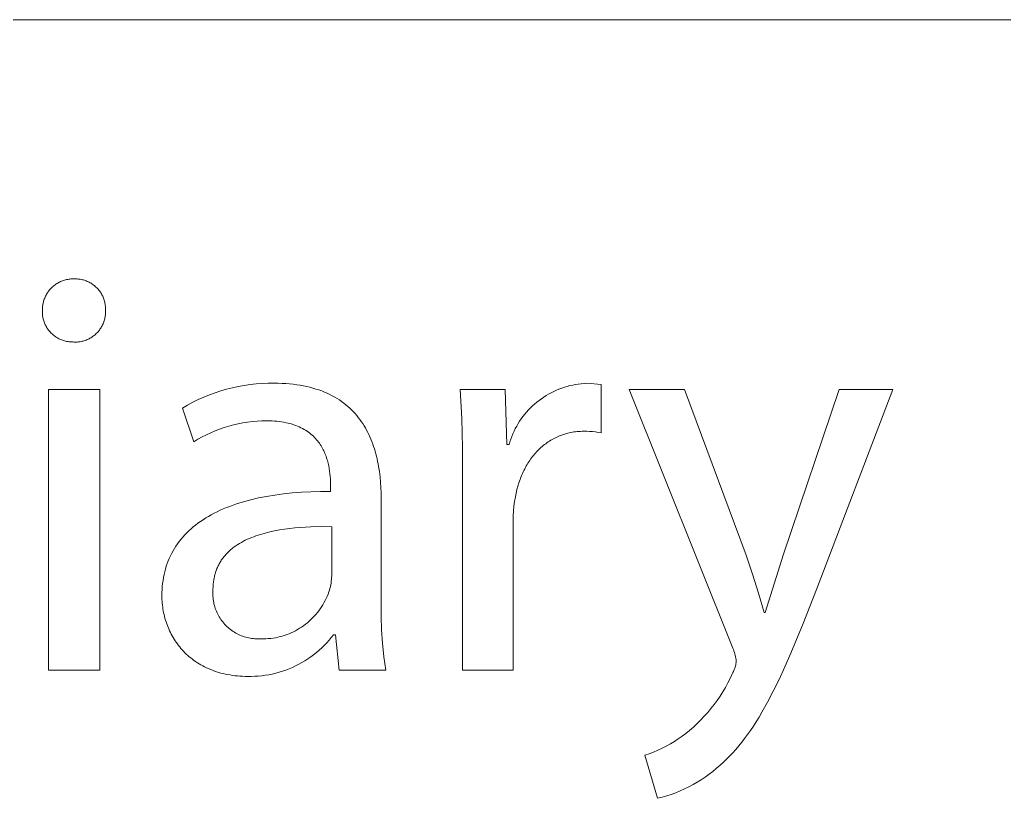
# Model space of a CAD drawing. Header units: millimetres. Extents: x -1519 to 3497, y -297 to 3208.
# Drawn here: x 3191.7 to 3277, y 196.5 to 264 of the extents above; entities that cross this region are included whole.
import ezdxf

# ---------------------------------------------------------------- set-up
doc = ezdxf.new("R2010")
doc.units = ezdxf.units.MM
doc.header["$MEASUREMENT"] = 0
doc.layers.add('Domyślny', color=7, linetype='Continuous', true_color=0x000000)

msp = doc.modelspace()

# ---------------------------------------------------------------- linework, layer by layer
at = {"layer": 'Domyślny', "color": 18, "lineweight": 15, "true_color": 0x000000}
for p, q in [((3492.39, 263.982), (1601.48, 263.982)), ((3195.761, 241.473), (3195.851, 241.491)), ((3195.851, 241.491), (3195.942, 241.506)), ((3195.942, 241.506), (3196.034, 241.517)), ((3196.034, 241.517), (3196.126, 241.526)), ((3196.126, 241.526), (3196.218, 241.531)), ((3196.218, 241.531), (3196.31, 241.533)), ((3196.31, 241.533), (3196.403, 241.532)), ((3196.403, 241.532), (3196.493, 241.534)), ((3196.493, 241.534), (3196.584, 241.534)), ((3196.584, 241.534), (3196.674, 241.53)), ((3196.674, 241.53), (3196.765, 241.523)), ((3196.765, 241.523), (3196.855, 241.513)), ((3196.855, 241.513), (3196.944, 241.5)), ((3196.944, 241.5), (3197.033, 241.483)), ((3197.033, 241.483), (3197.122, 241.464)), ((3194.285, 240.584), (3194.346, 240.653)), ((3194.346, 240.653), (3194.409, 240.721)), ((3194.409, 240.721), (3194.474, 240.786)), ((3194.474, 240.786), (3194.541, 240.849)), ((3194.541, 240.849), (3194.611, 240.91)), ((3194.611, 240.91), (3194.683, 240.968)), ((3194.683, 240.968), (3194.757, 241.024)), ((3194.757, 241.024), (3194.832, 241.077)), ((3194.832, 241.077), (3194.909, 241.127)), ((3194.909, 241.127), (3194.989, 241.175)), ((3194.989, 241.175), (3195.069, 241.22)), ((3195.069, 241.22), (3195.151, 241.262)), ((3195.151, 241.262), (3195.235, 241.301)), ((3195.235, 241.301), (3195.32, 241.337)), ((3195.32, 241.337), (3195.406, 241.37)), ((3195.406, 241.37), (3195.493, 241.401)), ((3195.493, 241.401), (3195.582, 241.428)), ((3195.582, 241.428), (3195.671, 241.452)), ((3195.671, 241.452), (3195.761, 241.473)), ((3197.122, 241.464), (3197.21, 241.442)), ((3197.21, 241.442), (3197.297, 241.416)), ((3197.297, 241.416), (3197.383, 241.388)), ((3197.383, 241.388), (3197.468, 241.356)), ((3197.468, 241.356), (3197.552, 241.322)), ((3197.552, 241.322), (3197.634, 241.285)), ((3197.634, 241.285), (3197.715, 241.245)), ((3197.715, 241.245), (3197.795, 241.202)), ((3197.795, 241.202), (3197.873, 241.156)), ((3197.873, 241.156), (3197.95, 241.108)), ((3197.95, 241.108), (3198.025, 241.057)), ((3198.025, 241.057), (3198.098, 241.003)), ((3198.098, 241.003), (3198.169, 240.947)), ((3198.169, 240.947), (3198.238, 240.889)), ((3198.238, 240.889), (3198.306, 240.828)), ((3198.306, 240.828), (3198.371, 240.765)), ((3198.371, 240.765), (3198.433, 240.699)), ((3198.433, 240.699), (3198.494, 240.632)), ((3198.494, 240.632), (3198.552, 240.562)), ((3193.794, 239.702), (3193.825, 239.789)), ((3193.825, 239.789), (3193.858, 239.875)), ((3193.858, 239.875), (3193.894, 239.96)), ((3193.894, 239.96), (3193.933, 240.043)), ((3193.933, 240.043), (3193.975, 240.126)), ((3193.975, 240.126), (3194.02, 240.206)), ((3194.02, 240.206), (3194.068, 240.285)), ((3194.068, 240.285), (3194.118, 240.363)), ((3194.118, 240.363), (3194.171, 240.438)), ((3194.171, 240.438), (3194.227, 240.512)), ((3194.227, 240.512), (3194.285, 240.584)), ((3198.552, 240.562), (3198.607, 240.491)), ((3198.607, 240.491), (3198.66, 240.417)), ((3198.66, 240.417), (3198.711, 240.342)), ((3198.711, 240.342), (3198.759, 240.265)), ((3198.759, 240.265), (3198.804, 240.187)), ((3198.804, 240.187), (3198.846, 240.107)), ((3198.846, 240.107), (3198.886, 240.025)), ((3198.886, 240.025), (3198.923, 239.942)), ((3198.923, 239.942), (3198.957, 239.858)), ((3198.957, 239.858), (3198.987, 239.773)), ((3198.987, 239.773), (3199.015, 239.687)), ((3193.662, 238.885), (3193.664, 238.977)), ((3193.664, 238.977), (3193.669, 239.069)), ((3193.669, 239.069), (3193.678, 239.161)), ((3193.678, 239.161), (3193.689, 239.253)), ((3193.689, 239.253), (3193.704, 239.344)), ((3193.704, 239.344), (3193.722, 239.434)), ((3193.722, 239.434), (3193.743, 239.524)), ((3193.743, 239.524), (3193.767, 239.613)), ((3193.767, 239.613), (3193.794, 239.702)), ((3199.015, 239.687), (3199.04, 239.6)), ((3199.04, 239.6), (3199.062, 239.512)), ((3199.062, 239.512), (3199.081, 239.423)), ((3199.081, 239.423), (3199.097, 239.334)), ((3199.097, 239.334), (3199.109, 239.244)), ((3199.109, 239.244), (3199.119, 239.154)), ((3199.119, 239.154), (3199.125, 239.064)), ((3199.125, 239.064), (3199.128, 238.973)), ((3199.128, 238.973), (3199.128, 238.883)), ((3193.661, 238.702), (3193.663, 238.792)), ((3193.662, 238.612), (3193.661, 238.702)), ((3193.663, 238.792), (3193.662, 238.885)), ((3193.666, 238.522), (3193.662, 238.612)), ((3193.673, 238.432), (3193.666, 238.522)), ((3193.683, 238.342), (3193.673, 238.432)), ((3193.696, 238.253), (3193.683, 238.342)), ((3193.713, 238.164), (3193.696, 238.253)), ((3193.732, 238.076), (3193.713, 238.164)), ((3193.755, 237.988), (3193.732, 238.076)), ((3199.058, 238.074), (3199.036, 237.986)), ((3199.077, 238.162), (3199.058, 238.074)), ((3199.094, 238.251), (3199.077, 238.162)), ((3199.107, 238.341), (3199.094, 238.251)), ((3199.117, 238.431), (3199.107, 238.341)), ((3199.124, 238.521), (3199.117, 238.431)), ((3199.127, 238.611), (3199.124, 238.521)), ((3199.128, 238.883), (3199.125, 238.792)), ((3199.125, 238.792), (3199.128, 238.702)), ((3199.128, 238.702), (3199.127, 238.611)), ((3193.78, 237.902), (3193.755, 237.988)), ((3193.809, 237.816), (3193.78, 237.902)), ((3193.84, 237.731), (3193.809, 237.816)), ((3193.874, 237.648), (3193.84, 237.731)), ((3193.912, 237.566), (3193.874, 237.648)), ((3193.952, 237.485), (3193.912, 237.566)), ((3193.994, 237.405), (3193.952, 237.485)), ((3194.04, 237.327), (3193.994, 237.405)), ((3194.088, 237.251), (3194.04, 237.327)), ((3194.139, 237.176), (3194.088, 237.251)), ((3198.703, 237.246), (3198.652, 237.171)), ((3198.751, 237.322), (3198.703, 237.246)), ((3198.797, 237.401), (3198.751, 237.322)), ((3198.84, 237.48), (3198.797, 237.401)), ((3198.879, 237.562), (3198.84, 237.48)), ((3198.917, 237.644), (3198.879, 237.562)), ((3198.951, 237.728), (3198.917, 237.644)), ((3198.982, 237.813), (3198.951, 237.728)), ((3199.01, 237.899), (3198.982, 237.813)), ((3199.036, 237.986), (3199.01, 237.899)), ((3194.192, 237.103), (3194.139, 237.176)), ((3194.248, 237.032), (3194.192, 237.103)), ((3194.306, 236.963), (3194.248, 237.032)), ((3194.367, 236.896), (3194.306, 236.963)), ((3194.429, 236.831), (3194.367, 236.896)), ((3194.494, 236.769), (3194.429, 236.831)), ((3194.562, 236.709), (3194.494, 236.769)), ((3194.631, 236.651), (3194.562, 236.709)), ((3194.702, 236.595), (3194.631, 236.651)), ((3194.775, 236.542), (3194.702, 236.595)), ((3194.85, 236.491), (3194.775, 236.542)), ((3194.926, 236.444), (3194.85, 236.491)), ((3195.004, 236.398), (3194.926, 236.444)), ((3195.084, 236.356), (3195.004, 236.398)), ((3195.165, 236.316), (3195.084, 236.356)), ((3197.785, 236.39), (3197.705, 236.348)), ((3197.863, 236.436), (3197.785, 236.39)), ((3197.94, 236.484), (3197.863, 236.436)), ((3198.015, 236.534), (3197.94, 236.484)), ((3198.088, 236.588), (3198.015, 236.534)), ((3198.16, 236.643), (3198.088, 236.588)), ((3198.229, 236.701), (3198.16, 236.643)), ((3198.296, 236.762), (3198.229, 236.701)), ((3198.361, 236.825), (3198.296, 236.762)), ((3198.424, 236.89), (3198.361, 236.825)), ((3198.485, 236.957), (3198.424, 236.89)), ((3198.543, 237.026), (3198.485, 236.957)), ((3198.599, 237.098), (3198.543, 237.026)), ((3198.652, 237.171), (3198.599, 237.098)), ((3195.248, 236.279), (3195.165, 236.316)), ((3195.331, 236.245), (3195.248, 236.279)), ((3195.416, 236.214), (3195.331, 236.245)), ((3195.502, 236.186), (3195.416, 236.214)), ((3195.588, 236.161), (3195.502, 236.186)), ((3195.676, 236.139), (3195.588, 236.161)), ((3195.764, 236.12), (3195.676, 236.139)), ((3195.853, 236.103), (3195.764, 236.12)), ((3195.942, 236.09), (3195.853, 236.103)), ((3196.032, 236.081), (3195.942, 236.09)), ((3196.122, 236.074), (3196.032, 236.081)), ((3196.212, 236.07), (3196.122, 236.074)), ((3196.302, 236.07), (3196.212, 236.07)), ((3196.393, 236.064), (3196.302, 236.07)), ((3196.483, 236.061), (3196.393, 236.064)), ((3196.574, 236.062), (3196.483, 236.061)), ((3196.664, 236.065), (3196.574, 236.062)), ((3196.755, 236.072), (3196.664, 236.065)), ((3196.844, 236.082), (3196.755, 236.072)), ((3196.934, 236.095), (3196.844, 236.082)), ((3197.023, 236.111), (3196.934, 236.095)), ((3197.112, 236.13), (3197.023, 236.111)), ((3197.199, 236.152), (3197.112, 236.13)), ((3197.286, 236.177), (3197.199, 236.152)), ((3197.372, 236.206), (3197.286, 236.177)), ((3197.457, 236.237), (3197.372, 236.206)), ((3197.541, 236.271), (3197.457, 236.237)), ((3197.624, 236.308), (3197.541, 236.271)), ((3197.705, 236.348), (3197.624, 236.308)), ((3209.622, 231.976), (3210.129, 232.104)), ((3210.129, 232.104), (3210.639, 232.214)), ((3210.639, 232.214), (3211.154, 232.306)), ((3211.154, 232.306), (3211.671, 232.38)), ((3211.671, 232.38), (3212.19, 232.436)), ((3212.19, 232.436), (3212.712, 232.475)), ((3212.712, 232.475), (3213.234, 232.495)), ((3213.234, 232.495), (3213.756, 232.497)), ((3213.756, 232.497), (3214.101, 232.493)), ((3214.101, 232.493), (3214.437, 232.482)), ((3214.437, 232.482), (3214.765, 232.464)), ((3214.765, 232.464), (3215.085, 232.439)), ((3215.085, 232.439), (3215.398, 232.406)), ((3215.398, 232.406), (3215.702, 232.367)), ((3215.702, 232.367), (3215.999, 232.322)), ((3215.999, 232.322), (3216.288, 232.27)), ((3216.288, 232.27), (3216.57, 232.211)), ((3216.57, 232.211), (3216.844, 232.146)), ((3216.844, 232.146), (3217.111, 232.075)), ((3238.661, 232.071), (3238.896, 232.151)), ((3238.896, 232.151), (3239.133, 232.222)), ((3239.133, 232.222), (3239.373, 232.286)), ((3239.373, 232.286), (3239.615, 232.341)), ((3239.615, 232.341), (3239.859, 232.388)), ((3239.859, 232.388), (3240.104, 232.427)), ((3240.104, 232.427), (3240.35, 232.458)), ((3240.35, 232.458), (3240.597, 232.48)), ((3240.597, 232.48), (3240.845, 232.493)), ((3240.845, 232.493), (3242.081, 232.376)), ((3242.081, 232.376), (3242.081, 228.2)), ((3194.198, 231.96), (3198.624, 231.96)), ((3194.198, 207.656), (3194.198, 231.96)), ((3198.624, 231.96), (3198.624, 207.656)), ((3207.171, 231.079), (3207.648, 231.292)), ((3207.648, 231.292), (3208.133, 231.489)), ((3208.133, 231.489), (3208.623, 231.668)), ((3208.623, 231.668), (3209.12, 231.831)), ((3209.12, 231.831), (3209.622, 231.976)), ((3217.111, 232.075), (3217.371, 231.997)), ((3217.371, 231.997), (3217.623, 231.914)), ((3217.623, 231.914), (3217.868, 231.825)), ((3217.868, 231.825), (3218.107, 231.73)), ((3218.107, 231.73), (3218.338, 231.63)), ((3218.338, 231.63), (3218.563, 231.524)), ((3218.563, 231.524), (3218.781, 231.412)), ((3218.781, 231.412), (3218.992, 231.296)), ((3218.992, 231.296), (3219.196, 231.174)), ((3229.998, 229.433), (3229.871, 231.959)), ((3229.871, 231.959), (3233.763, 231.959)), ((3233.763, 231.959), (3233.896, 227.181)), ((3236.905, 231.157), (3237.11, 231.297)), ((3237.11, 231.297), (3237.32, 231.43)), ((3237.32, 231.43), (3237.534, 231.556)), ((3237.534, 231.556), (3237.752, 231.674)), ((3237.752, 231.674), (3237.974, 231.785)), ((3237.974, 231.785), (3238.2, 231.888)), ((3238.2, 231.888), (3238.429, 231.983)), ((3238.429, 231.983), (3238.661, 232.071)), ((3253.495, 209.561), (3244.508, 231.96)), ((3244.508, 231.96), (3249.319, 231.96)), ((3249.319, 231.96), (3254.647, 217.595)), ((3257.871, 217.695), (3262.699, 231.96)), ((3267.359, 231.96), (3260.744, 214.638)), ((3262.699, 231.96), (3267.359, 231.96)), ((3205.789, 230.342), (3206.241, 230.603)), ((3206.241, 230.603), (3206.702, 230.849)), ((3206.702, 230.849), (3207.171, 231.079)), ((3219.196, 231.174), (3219.395, 231.047)), ((3219.395, 231.047), (3219.586, 230.915)), ((3219.586, 230.915), (3219.772, 230.779)), ((3219.772, 230.779), (3219.951, 230.638)), ((3219.951, 230.638), (3220.124, 230.492)), ((3220.124, 230.492), (3220.291, 230.342)), ((3235.958, 230.358), (3236.136, 230.531)), ((3236.136, 230.531), (3236.32, 230.697)), ((3236.32, 230.697), (3236.51, 230.857)), ((3236.51, 230.857), (3236.705, 231.011)), ((3236.705, 231.011), (3236.905, 231.157)), ((3206.774, 227.435), (3205.789, 230.342)), ((3220.291, 230.342), (3220.452, 230.188)), ((3220.452, 230.188), (3220.607, 230.03)), ((3220.607, 230.03), (3220.757, 229.867)), ((3220.757, 229.867), (3220.9, 229.701)), ((3220.9, 229.701), (3221.038, 229.53)), ((3221.038, 229.53), (3221.171, 229.356)), ((3235.16, 229.41), (3235.306, 229.611)), ((3235.306, 229.611), (3235.46, 229.806)), ((3235.46, 229.806), (3235.619, 229.996)), ((3235.619, 229.996), (3235.786, 230.18)), ((3235.786, 230.18), (3235.958, 230.358)), ((3209.814, 228.779), (3209.415, 228.657)), ((3210.216, 228.886), (3209.814, 228.779)), ((3210.623, 228.979), (3210.216, 228.886)), ((3211.032, 229.058), (3210.623, 228.979)), ((3211.443, 229.123), (3211.032, 229.058)), ((3211.857, 229.174), (3211.443, 229.123)), ((3212.272, 229.21), (3211.857, 229.174)), ((3212.688, 229.232), (3212.272, 229.21)), ((3213.105, 229.239), (3212.688, 229.232)), ((3213.335, 229.237), (3213.105, 229.239)), ((3213.559, 229.229), (3213.335, 229.237)), ((3213.776, 229.216), (3213.559, 229.229)), ((3213.987, 229.198), (3213.776, 229.216)), ((3214.192, 229.176), (3213.987, 229.198)), ((3214.391, 229.148), (3214.192, 229.176)), ((3214.584, 229.117), (3214.391, 229.148)), ((3214.772, 229.08), (3214.584, 229.117)), ((3214.953, 229.04), (3214.772, 229.08)), ((3215.129, 228.995), (3214.953, 229.04)), ((3215.299, 228.946), (3215.129, 228.995)), ((3215.464, 228.893), (3215.299, 228.946)), ((3215.623, 228.836), (3215.464, 228.893)), ((3215.777, 228.776), (3215.623, 228.836)), ((3215.925, 228.712), (3215.777, 228.776)), ((3216.069, 228.644), (3215.925, 228.712)), ((3221.171, 229.356), (3221.298, 229.179)), ((3221.298, 229.179), (3221.42, 228.998)), ((3221.42, 228.998), (3221.536, 228.813)), ((3221.536, 228.813), (3221.647, 228.626)), ((3230.065, 226.904), (3229.998, 229.433)), ((3234.644, 228.563), (3234.762, 228.782)), ((3234.762, 228.782), (3234.887, 228.996)), ((3234.887, 228.996), (3235.02, 229.205)), ((3235.02, 229.205), (3235.16, 229.41)), ((3207.497, 227.849), (3207.132, 227.649)), ((3207.869, 228.037), (3207.497, 227.849)), ((3208.247, 228.212), (3207.869, 228.037)), ((3208.631, 228.374), (3208.247, 228.212)), ((3209.021, 228.523), (3208.631, 228.374)), ((3209.415, 228.657), (3209.021, 228.523)), ((3216.207, 228.573), (3216.069, 228.644)), ((3216.341, 228.499), (3216.207, 228.573)), ((3216.469, 228.422), (3216.341, 228.499)), ((3216.593, 228.341), (3216.469, 228.422)), ((3216.712, 228.258), (3216.593, 228.341)), ((3216.826, 228.172), (3216.712, 228.258)), ((3216.936, 228.083), (3216.826, 228.172)), ((3217.042, 227.992), (3216.936, 228.083)), ((3217.143, 227.898), (3217.042, 227.992)), ((3217.24, 227.802), (3217.143, 227.898)), ((3221.647, 228.626), (3221.753, 228.435)), ((3221.753, 228.435), (3221.855, 228.242)), ((3221.855, 228.242), (3221.951, 228.045)), ((3221.951, 228.045), (3222.042, 227.846)), ((3222.042, 227.846), (3222.129, 227.644)), ((3234.248, 227.654), (3234.335, 227.886)), ((3234.335, 227.886), (3234.43, 228.115)), ((3234.43, 228.115), (3234.533, 228.341)), ((3234.533, 228.341), (3234.644, 228.563)), ((3238.298, 227.862), (3238.178, 227.806)), ((3238.42, 227.914), (3238.298, 227.862)), ((3238.544, 227.964), (3238.42, 227.914)), ((3238.669, 228.011), (3238.544, 227.964)), ((3238.795, 228.054), (3238.669, 228.011)), ((3238.924, 228.095), (3238.795, 228.054)), ((3239.053, 228.132), (3238.924, 228.095)), ((3239.184, 228.167), (3239.053, 228.132)), ((3239.317, 228.198), (3239.184, 228.167)), ((3239.451, 228.226), (3239.317, 228.198)), ((3239.587, 228.251), (3239.451, 228.226)), ((3239.724, 228.273), (3239.587, 228.251)), ((3239.863, 228.292), (3239.724, 228.273)), ((3240.003, 228.307), (3239.863, 228.292)), ((3240.145, 228.319), (3240.003, 228.307)), ((3240.288, 228.327), (3240.145, 228.319)), ((3240.432, 228.332), (3240.288, 228.327)), ((3240.578, 228.334), (3240.432, 228.332)), ((3240.83, 228.332), (3240.578, 228.334)), ((3241.081, 228.321), (3240.83, 228.332)), ((3241.333, 228.303), (3241.081, 228.321)), ((3241.583, 228.277), (3241.333, 228.303)), ((3241.833, 228.242), (3241.583, 228.277)), ((3242.081, 228.2), (3241.833, 228.242)), ((3207.132, 227.649), (3206.774, 227.435)), ((3217.332, 227.704), (3217.24, 227.802)), ((3217.421, 227.604), (3217.332, 227.704)), ((3217.505, 227.502), (3217.421, 227.604)), ((3217.586, 227.398), (3217.505, 227.502)), ((3217.663, 227.292), (3217.586, 227.398)), ((3217.736, 227.185), (3217.663, 227.292)), ((3217.805, 227.076), (3217.736, 227.185)), ((3217.871, 226.966), (3217.805, 227.076)), ((3222.129, 227.644), (3222.211, 227.44)), ((3222.211, 227.44), (3222.288, 227.233)), ((3222.288, 227.233), (3222.361, 227.024)), ((3222.361, 227.024), (3222.43, 226.813)), ((3233.896, 227.181), (3234.097, 227.181)), ((3234.097, 227.181), (3234.168, 227.419)), ((3234.168, 227.419), (3234.248, 227.654)), ((3236.967, 227.014), (3236.867, 226.926)), ((3237.068, 227.099), (3236.967, 227.014)), ((3237.171, 227.182), (3237.068, 227.099)), ((3237.276, 227.262), (3237.171, 227.182)), ((3237.383, 227.339), (3237.276, 227.262)), ((3237.492, 227.414), (3237.383, 227.339)), ((3237.602, 227.487), (3237.492, 227.414)), ((3237.714, 227.556), (3237.602, 227.487)), ((3237.827, 227.623), (3237.714, 227.556)), ((3237.943, 227.687), (3237.827, 227.623)), ((3238.06, 227.748), (3237.943, 227.687)), ((3238.178, 227.806), (3238.06, 227.748)), ((3217.934, 226.855), (3217.871, 226.966)), ((3217.993, 226.742), (3217.934, 226.855)), ((3218.049, 226.629), (3217.993, 226.742)), ((3218.101, 226.514), (3218.049, 226.629)), ((3218.151, 226.399), (3218.101, 226.514)), ((3218.197, 226.284), (3218.151, 226.399)), ((3218.24, 226.167), (3218.197, 226.284)), ((3218.281, 226.051), (3218.24, 226.167)), ((3222.43, 226.813), (3222.494, 226.6)), ((3222.494, 226.6), (3222.554, 226.385)), ((3222.554, 226.385), (3222.61, 226.168)), ((3222.61, 226.168), (3222.661, 225.95)), ((3230.071, 224.375), (3230.065, 226.904)), ((3236.136, 226.137), (3236.053, 226.028)), ((3236.221, 226.244), (3236.136, 226.137)), ((3236.307, 226.348), (3236.221, 226.244)), ((3236.396, 226.45), (3236.307, 226.348)), ((3236.487, 226.55), (3236.396, 226.45)), ((3236.579, 226.648), (3236.487, 226.55)), ((3236.673, 226.743), (3236.579, 226.648)), ((3236.769, 226.836), (3236.673, 226.743)), ((3236.867, 226.926), (3236.769, 226.836)), ((3218.319, 225.934), (3218.281, 226.051)), ((3218.354, 225.817), (3218.319, 225.934)), ((3218.387, 225.7), (3218.354, 225.817)), ((3218.417, 225.583), (3218.387, 225.7)), ((3218.445, 225.466), (3218.417, 225.583)), ((3218.47, 225.349), (3218.445, 225.466)), ((3218.514, 225.118), (3218.47, 225.349)), ((3222.661, 225.95), (3222.709, 225.73)), ((3222.709, 225.73), (3222.753, 225.509)), ((3222.753, 225.509), (3222.793, 225.286)), ((3222.793, 225.286), (3222.862, 224.838)), ((3235.597, 225.329), (3235.528, 225.205)), ((3235.668, 225.45), (3235.597, 225.329)), ((3235.741, 225.57), (3235.668, 225.45)), ((3235.816, 225.688), (3235.741, 225.57)), ((3235.893, 225.803), (3235.816, 225.688)), ((3235.972, 225.916), (3235.893, 225.803)), ((3236.053, 226.028), (3235.972, 225.916)), ((3218.55, 224.889), (3218.514, 225.118)), ((3218.579, 224.664), (3218.55, 224.889)), ((3218.6, 224.443), (3218.579, 224.664)), ((3218.616, 224.229), (3218.6, 224.443)), ((3222.862, 224.838), (3222.918, 224.385)), ((3235.157, 224.422), (3235.102, 224.285)), ((3235.213, 224.557), (3235.157, 224.422)), ((3235.272, 224.69), (3235.213, 224.557)), ((3235.333, 224.822), (3235.272, 224.69)), ((3235.396, 224.951), (3235.333, 224.822)), ((3235.461, 225.079), (3235.396, 224.951)), ((3235.528, 225.205), (3235.461, 225.079)), ((3218.626, 224.02), (3218.616, 224.229)), ((3218.632, 223.819), (3218.626, 224.02)), ((3218.634, 223.627), (3218.632, 223.819)), ((3218.634, 223.126), (3218.634, 223.627)), ((3222.918, 224.385), (3222.959, 223.93)), ((3222.959, 223.93), (3222.988, 223.473)), ((3230.071, 207.655), (3230.071, 224.375)), ((3234.863, 223.575), (3234.782, 223.28)), ((3234.952, 223.864), (3234.863, 223.575)), ((3235.05, 224.147), (3234.952, 223.864)), ((3235.102, 224.285), (3235.05, 224.147)), ((3213.088, 222.695), (3213.805, 222.813)), ((3213.805, 222.813), (3214.548, 222.912)), ((3214.548, 222.912), (3215.315, 222.992)), ((3215.315, 222.992), (3216.108, 223.054)), ((3216.108, 223.054), (3216.925, 223.097)), ((3216.925, 223.097), (3217.767, 223.121)), ((3217.767, 223.121), (3218.634, 223.126)), ((3222.988, 223.473), (3223.005, 223.015)), ((3223.005, 223.015), (3223.01, 222.558)), ((3234.71, 222.979), (3234.648, 222.671)), ((3234.782, 223.28), (3234.71, 222.979)), ((3209.891, 221.834), (3210.181, 221.941)), ((3210.181, 221.941), (3210.478, 222.043)), ((3210.478, 222.043), (3210.782, 222.14)), ((3210.782, 222.14), (3211.092, 222.233)), ((3211.092, 222.233), (3211.408, 222.321)), ((3211.408, 222.321), (3211.731, 222.405)), ((3211.731, 222.405), (3212.397, 222.559)), ((3212.397, 222.559), (3213.088, 222.695)), ((3223.01, 222.558), (3223.01, 213.471)), ((3234.58, 222.26), (3234.527, 221.847)), ((3234.648, 222.671), (3234.58, 222.26)), ((3208.048, 220.966), (3208.291, 221.103)), ((3208.291, 221.103), (3208.541, 221.236)), ((3208.541, 221.236), (3208.797, 221.365)), ((3208.797, 221.365), (3209.061, 221.489)), ((3209.061, 221.489), (3209.331, 221.608)), ((3209.331, 221.608), (3209.608, 221.724)), ((3209.608, 221.724), (3209.891, 221.834)), ((3234.46, 221.017), (3234.447, 220.6)), ((3234.487, 221.432), (3234.46, 221.017)), ((3234.527, 221.847), (3234.487, 221.432)), ((3206.734, 220.053), (3206.936, 220.216)), ((3206.936, 220.216), (3207.145, 220.374)), ((3207.145, 220.374), (3207.36, 220.529)), ((3207.36, 220.529), (3207.583, 220.679)), ((3207.583, 220.679), (3207.812, 220.825)), ((3207.812, 220.825), (3208.048, 220.966)), ((3234.447, 220.6), (3234.447, 207.655)), ((3205.832, 219.174), (3205.998, 219.358)), ((3205.998, 219.358), (3206.172, 219.538)), ((3206.172, 219.538), (3206.352, 219.714)), ((3206.352, 219.714), (3206.54, 219.885)), ((3206.54, 219.885), (3206.734, 220.053)), ((3212.355, 219.341), (3212.162, 219.275)), ((3212.551, 219.404), (3212.355, 219.341)), ((3212.75, 219.463), (3212.551, 219.404)), ((3212.952, 219.519), (3212.75, 219.463)), ((3213.364, 219.621), (3212.952, 219.519)), ((3213.786, 219.712), (3213.364, 219.621)), ((3214.216, 219.791), (3213.786, 219.712)), ((3214.653, 219.86), (3214.216, 219.791)), ((3215.097, 219.918), (3214.653, 219.86)), ((3215.545, 219.966), (3215.097, 219.918)), ((3215.998, 220.004), (3215.545, 219.966)), ((3216.454, 220.034), (3215.998, 220.004)), ((3216.911, 220.055), (3216.454, 220.034)), ((3217.826, 220.076), (3216.911, 220.055)), ((3218.734, 220.069), (3217.826, 220.076)), ((3218.734, 215.826), (3218.734, 220.069)), ((3205.238, 218.395), (3205.375, 218.596)), ((3205.375, 218.596), (3205.52, 218.793)), ((3205.52, 218.793), (3205.673, 218.985)), ((3205.673, 218.985), (3205.832, 219.174)), ((3210.586, 218.523), (3210.432, 218.42)), ((3210.745, 218.621), (3210.586, 218.523)), ((3210.908, 218.716), (3210.745, 218.621)), ((3211.076, 218.807), (3210.908, 218.716)), ((3211.247, 218.894), (3211.076, 218.807)), ((3211.423, 218.978), (3211.247, 218.894)), ((3211.602, 219.057), (3211.423, 218.978)), ((3211.785, 219.133), (3211.602, 219.057)), ((3211.972, 219.206), (3211.785, 219.133)), ((3212.162, 219.275), (3211.972, 219.206)), ((3204.759, 217.551), (3204.868, 217.768)), ((3204.868, 217.768), (3204.984, 217.981)), ((3204.984, 217.981), (3205.107, 218.191)), ((3205.107, 218.191), (3205.238, 218.395)), ((3209.489, 217.584), (3209.432, 217.516)), ((3209.548, 217.651), (3209.489, 217.584)), ((3209.608, 217.717), (3209.548, 217.651)), ((3209.669, 217.781), (3209.608, 217.717)), ((3209.732, 217.845), (3209.669, 217.781)), ((3209.797, 217.907), (3209.732, 217.845)), ((3209.862, 217.968), (3209.797, 217.907)), ((3209.929, 218.028), (3209.862, 217.968)), ((3209.997, 218.087), (3209.929, 218.028)), ((3210.066, 218.146), (3209.997, 218.087)), ((3210.137, 218.203), (3210.066, 218.146)), ((3210.282, 218.313), (3210.137, 218.203)), ((3210.432, 218.42), (3210.282, 218.313)), ((3254.647, 217.595), (3255.207, 215.955)), ((3256.301, 212.634), (3257.871, 217.695)), ((3204.398, 216.642), (3204.477, 216.875)), ((3204.477, 216.875), (3204.564, 217.104)), ((3204.564, 217.104), (3204.658, 217.33)), ((3204.658, 217.33), (3204.759, 217.551)), ((3208.94, 216.774), (3208.899, 216.693)), ((3208.982, 216.853), (3208.94, 216.774)), ((3209.026, 216.932), (3208.982, 216.853)), ((3209.071, 217.009), (3209.026, 216.932)), ((3209.118, 217.085), (3209.071, 217.009)), ((3209.167, 217.16), (3209.118, 217.085)), ((3209.217, 217.233), (3209.167, 217.16)), ((3209.268, 217.306), (3209.217, 217.233)), ((3209.321, 217.377), (3209.268, 217.306)), ((3209.376, 217.447), (3209.321, 217.377)), ((3209.432, 217.516), (3209.376, 217.447)), ((3204.155, 215.668), (3204.205, 215.917)), ((3204.205, 215.917), (3204.262, 216.163)), ((3204.262, 216.163), (3204.326, 216.404)), ((3204.326, 216.404), (3204.398, 216.642)), ((3208.608, 215.909), (3208.584, 215.816)), ((3208.633, 216.002), (3208.608, 215.909)), ((3208.66, 216.092), (3208.633, 216.002)), ((3208.689, 216.182), (3208.66, 216.092)), ((3208.72, 216.27), (3208.689, 216.182)), ((3208.752, 216.357), (3208.72, 216.27)), ((3208.787, 216.443), (3208.752, 216.357)), ((3208.822, 216.528), (3208.787, 216.443)), ((3208.86, 216.611), (3208.822, 216.528)), ((3208.899, 216.693), (3208.86, 216.611)), ((3255.207, 215.955), (3255.725, 214.301)), ((3204.052, 214.896), (3204.079, 215.157)), ((3204.079, 215.157), (3204.113, 215.414)), ((3204.113, 215.414), (3204.155, 215.668)), ((3208.469, 215.125), (3208.46, 215.02)), ((3208.48, 215.227), (3208.469, 215.125)), ((3208.493, 215.329), (3208.48, 215.227)), ((3208.507, 215.429), (3208.493, 215.329)), ((3208.524, 215.528), (3208.507, 215.429)), ((3208.542, 215.625), (3208.524, 215.528)), ((3208.562, 215.721), (3208.542, 215.625)), ((3208.584, 215.816), (3208.562, 215.721)), ((3218.614, 214.881), (3218.648, 215.037)), ((3218.648, 215.037), (3218.676, 215.193)), ((3218.676, 215.193), (3218.698, 215.351)), ((3218.698, 215.351), (3218.716, 215.509)), ((3218.716, 215.509), (3218.728, 215.667)), ((3218.728, 215.667), (3218.734, 215.826)), ((3204.018, 214.089), (3204.022, 214.362)), ((3204.022, 214.362), (3204.033, 214.631)), ((3204.033, 214.631), (3204.052, 214.896)), ((3208.436, 214.455), (3208.431, 214.321)), ((3208.431, 214.321), (3208.432, 214.186)), ((3208.432, 214.186), (3208.437, 214.051)), ((3208.444, 214.59), (3208.436, 214.455)), ((3208.445, 214.7), (3208.444, 214.59)), ((3208.448, 214.808), (3208.445, 214.7)), ((3208.453, 214.915), (3208.448, 214.808)), ((3208.46, 215.02), (3208.453, 214.915)), ((3218.335, 214.039), (3218.412, 214.23)), ((3218.412, 214.23), (3218.484, 214.423)), ((3218.484, 214.423), (3218.532, 214.574)), ((3218.532, 214.574), (3218.576, 214.727)), ((3218.576, 214.727), (3218.614, 214.881)), ((3255.725, 214.301), (3256.201, 212.634)), ((3260.744, 214.638), (3259.598, 211.698)), ((3204.02, 213.925), (3204.018, 214.089)), ((3204.025, 213.76), (3204.02, 213.925)), ((3204.035, 213.596), (3204.025, 213.76)), ((3204.047, 213.432), (3204.035, 213.596)), ((3204.064, 213.269), (3204.047, 213.432)), ((3208.437, 214.051), (3208.447, 213.916)), ((3208.447, 213.916), (3208.461, 213.782)), ((3208.461, 213.782), (3208.48, 213.648)), ((3208.48, 213.648), (3208.504, 213.516)), ((3208.504, 213.516), (3208.532, 213.384)), ((3208.532, 213.384), (3208.564, 213.253)), ((3217.961, 213.305), (3218.064, 213.483)), ((3218.064, 213.483), (3218.16, 213.665)), ((3218.16, 213.665), (3218.251, 213.85)), ((3218.251, 213.85), (3218.335, 214.039)), ((3223.01, 213.471), (3223.011, 212.304)), ((3204.084, 213.106), (3204.064, 213.269)), ((3204.108, 212.944), (3204.084, 213.106)), ((3204.136, 212.782), (3204.108, 212.944)), ((3204.167, 212.621), (3204.136, 212.782)), ((3204.202, 212.46), (3204.167, 212.621)), ((3208.564, 213.253), (3208.602, 213.123)), ((3208.602, 213.123), (3208.643, 212.995)), ((3208.643, 212.995), (3208.689, 212.868)), ((3208.689, 212.868), (3208.74, 212.743)), ((3208.74, 212.743), (3208.794, 212.619)), ((3208.794, 212.619), (3208.853, 212.498)), ((3208.853, 212.498), (3208.916, 212.379)), ((3217.222, 212.316), (3217.359, 212.47)), ((3217.359, 212.47), (3217.49, 212.628)), ((3217.49, 212.628), (3217.617, 212.791)), ((3217.617, 212.791), (3217.737, 212.958)), ((3217.737, 212.958), (3217.852, 213.13)), ((3217.852, 213.13), (3217.961, 213.305)), ((3256.201, 212.634), (3256.301, 212.634)), ((3204.241, 212.301), (3204.202, 212.46)), ((3204.283, 212.142), (3204.241, 212.301)), ((3204.329, 211.984), (3204.283, 212.142)), ((3204.379, 211.828), (3204.329, 211.984)), ((3204.432, 211.672), (3204.379, 211.828)), ((3204.489, 211.518), (3204.432, 211.672)), ((3208.916, 212.379), (3208.983, 212.261)), ((3208.983, 212.261), (3209.055, 212.147)), ((3209.055, 212.147), (3209.13, 212.035)), ((3209.13, 212.035), (3209.208, 211.925)), ((3209.208, 211.925), (3209.291, 211.818)), ((3209.291, 211.818), (3209.377, 211.715)), ((3209.377, 211.715), (3209.467, 211.614)), ((3209.467, 211.614), (3209.56, 211.516)), ((3216.298, 211.497), (3216.463, 211.62)), ((3216.463, 211.62), (3216.624, 211.749)), ((3216.624, 211.749), (3216.781, 211.883)), ((3216.781, 211.883), (3216.933, 212.022)), ((3216.933, 212.022), (3217.08, 212.166)), ((3217.08, 212.166), (3217.222, 212.316)), ((3223.011, 212.304), (3223.051, 211.138)), ((3259.598, 211.698), (3258.523, 209.111)), ((3204.549, 211.365), (3204.489, 211.518)), ((3204.614, 211.214), (3204.549, 211.365)), ((3204.681, 211.064), (3204.614, 211.214)), ((3204.753, 210.915), (3204.681, 211.064)), ((3204.828, 210.768), (3204.753, 210.915)), ((3204.907, 210.623), (3204.828, 210.768)), ((3209.56, 211.516), (3209.657, 211.422)), ((3209.657, 211.422), (3209.756, 211.331)), ((3209.756, 211.331), (3209.859, 211.244)), ((3209.859, 211.244), (3209.965, 211.16)), ((3209.965, 211.16), (3210.073, 211.08)), ((3210.073, 211.08), (3210.185, 211.003)), ((3210.185, 211.003), (3210.298, 210.931)), ((3210.298, 210.931), (3210.415, 210.862)), ((3210.415, 210.862), (3210.533, 210.798)), ((3210.533, 210.798), (3210.654, 210.737)), ((3214.845, 210.729), (3215.037, 210.803)), ((3215.037, 210.803), (3215.227, 210.884)), ((3215.227, 210.884), (3215.414, 210.97)), ((3215.414, 210.97), (3215.597, 211.064)), ((3215.597, 211.064), (3215.778, 211.163)), ((3215.778, 211.163), (3215.955, 211.269)), ((3215.955, 211.269), (3216.128, 211.38)), ((3216.128, 211.38), (3216.298, 211.497)), ((3223.051, 211.138), (3223.131, 209.974)), ((3204.989, 210.48), (3204.907, 210.623)), ((3205.075, 210.338), (3204.989, 210.48)), ((3205.165, 210.199), (3205.075, 210.338)), ((3205.258, 210.061), (3205.165, 210.199)), ((3205.355, 209.926), (3205.258, 210.061)), ((3205.455, 209.792), (3205.355, 209.926)), ((3210.654, 210.737), (3210.777, 210.681)), ((3210.777, 210.681), (3210.901, 210.629)), ((3210.901, 210.629), (3211.027, 210.582)), ((3211.027, 210.582), (3211.155, 210.539)), ((3211.155, 210.539), (3211.285, 210.5)), ((3211.285, 210.5), (3211.415, 210.466)), ((3211.415, 210.466), (3211.547, 210.436)), ((3211.547, 210.436), (3211.679, 210.411)), ((3211.679, 210.411), (3211.813, 210.39)), ((3211.813, 210.39), (3211.947, 210.374)), ((3211.947, 210.374), (3212.081, 210.363)), ((3212.081, 210.363), (3212.216, 210.356)), ((3212.216, 210.356), (3212.351, 210.354)), ((3212.351, 210.354), (3212.486, 210.357)), ((3212.486, 210.357), (3212.62, 210.364)), ((3212.62, 210.364), (3212.827, 210.362)), ((3212.827, 210.362), (3213.033, 210.368)), ((3213.033, 210.368), (3213.238, 210.38)), ((3213.238, 210.38), (3213.443, 210.4)), ((3213.443, 210.4), (3213.648, 210.426)), ((3213.648, 210.426), (3213.851, 210.46)), ((3213.851, 210.46), (3214.053, 210.5)), ((3214.053, 210.5), (3214.254, 210.547)), ((3214.254, 210.547), (3214.453, 210.601)), ((3214.453, 210.601), (3214.65, 210.662)), ((3214.65, 210.662), (3214.845, 210.729)), ((3218.296, 210.009), (3218.084, 209.788)), ((3218.5, 210.238), (3218.296, 210.009)), ((3218.696, 210.473), (3218.5, 210.238)), ((3218.884, 210.715), (3218.696, 210.473)), ((3219.051, 210.715), (3218.884, 210.715)), ((3219.386, 207.658), (3219.051, 210.715)), ((3223.131, 209.974), (3223.251, 208.814)), ((3205.559, 209.661), (3205.455, 209.792)), ((3205.667, 209.532), (3205.559, 209.661)), ((3205.778, 209.406), (3205.667, 209.532)), ((3205.893, 209.282), (3205.778, 209.406)), ((3206.011, 209.161), (3205.893, 209.282)), ((3206.134, 209.043), (3206.011, 209.161)), ((3217.405, 209.168), (3217.165, 208.977)), ((3217.638, 209.367), (3217.405, 209.168)), ((3217.865, 209.573), (3217.638, 209.367)), ((3218.084, 209.788), (3217.865, 209.573)), ((3253.545, 209.438), (3253.495, 209.561)), ((3253.591, 209.313), (3253.545, 209.438)), ((3253.634, 209.187), (3253.591, 209.313)), ((3253.671, 209.06), (3253.634, 209.187)), ((3253.705, 208.931), (3253.671, 209.06)), ((3258.523, 209.111), (3258.006, 207.94)), ((3206.259, 208.927), (3206.134, 209.043)), ((3206.388, 208.814), (3206.259, 208.927)), ((3206.521, 208.703), (3206.388, 208.814)), ((3206.658, 208.596), (3206.521, 208.703)), ((3206.798, 208.492), (3206.658, 208.596)), ((3206.941, 208.391), (3206.798, 208.492)), ((3207.088, 208.293), (3206.941, 208.391)), ((3207.239, 208.199), (3207.088, 208.293)), ((3207.393, 208.107), (3207.239, 208.199)), ((3216.146, 208.298), (3215.877, 208.151)), ((3216.409, 208.455), (3216.146, 208.298)), ((3216.667, 208.62), (3216.409, 208.455)), ((3216.919, 208.795), (3216.667, 208.62)), ((3217.165, 208.977), (3216.919, 208.795)), ((3223.251, 208.814), (3223.411, 207.658)), ((3253.734, 208.802), (3253.705, 208.931)), ((3253.759, 208.671), (3253.734, 208.802)), ((3253.741, 208.104), (3253.762, 208.205)), ((3253.779, 208.54), (3253.759, 208.671)), ((3253.762, 208.205), (3253.781, 208.306)), ((3253.795, 208.408), (3253.779, 208.54)), ((3253.781, 208.306), (3253.795, 208.408)), ((3198.624, 207.656), (3194.198, 207.656)), ((3207.551, 208.02), (3207.393, 208.107)), ((3207.712, 207.935), (3207.551, 208.02)), ((3207.877, 207.855), (3207.712, 207.935)), ((3208.046, 207.778), (3207.877, 207.855)), ((3208.218, 207.704), (3208.046, 207.778)), ((3208.394, 207.635), (3208.218, 207.704)), ((3208.573, 207.569), (3208.394, 207.635)), ((3208.755, 207.508), (3208.573, 207.569)), ((3208.942, 207.45), (3208.755, 207.508)), ((3209.131, 207.397), (3208.942, 207.45)), ((3209.325, 207.348), (3209.131, 207.397)), ((3209.521, 207.303), (3209.325, 207.348)), ((3213.88, 207.382), (3213.582, 207.312)), ((3214.175, 207.463), (3213.88, 207.382)), ((3214.468, 207.553), (3214.175, 207.463)), ((3214.758, 207.653), (3214.468, 207.553)), ((3215.044, 207.763), (3214.758, 207.653)), ((3215.326, 207.883), (3215.044, 207.763)), ((3215.604, 208.012), (3215.326, 207.883)), ((3215.877, 208.151), (3215.604, 208.012)), ((3223.411, 207.658), (3219.386, 207.658)), ((3234.447, 207.655), (3230.071, 207.655)), ((3253.445, 207.339), (3253.493, 207.43)), ((3253.493, 207.43), (3253.538, 207.522)), ((3253.538, 207.522), (3253.58, 207.616)), ((3253.58, 207.616), (3253.619, 207.711)), ((3253.619, 207.711), (3253.655, 207.808)), ((3253.655, 207.808), (3253.687, 207.906)), ((3253.687, 207.906), (3253.715, 208.005)), ((3253.715, 208.005), (3253.741, 208.104)), ((3258.006, 207.94), (3257.5, 206.848)), ((3209.722, 207.263), (3209.521, 207.303)), ((3209.926, 207.227), (3209.722, 207.263)), ((3210.133, 207.195), (3209.926, 207.227)), ((3210.344, 207.169), (3210.133, 207.195)), ((3210.558, 207.147), (3210.344, 207.169)), ((3210.776, 207.129), (3210.558, 207.147)), ((3210.998, 207.117), (3210.776, 207.129)), ((3211.223, 207.109), (3210.998, 207.117)), ((3211.451, 207.107), (3211.223, 207.109)), ((3211.758, 207.105), (3211.451, 207.107)), ((3212.064, 207.114), (3211.758, 207.105)), ((3212.37, 207.133), (3212.064, 207.114)), ((3212.675, 207.162), (3212.37, 207.133)), ((3212.979, 207.202), (3212.675, 207.162)), ((3213.281, 207.252), (3212.979, 207.202)), ((3213.582, 207.312), (3213.281, 207.252)), ((3252.845, 206.152), (3253.057, 206.541)), ((3253.057, 206.541), (3253.258, 206.937)), ((3253.258, 206.937), (3253.445, 207.339)), ((3257.5, 206.848), (3257, 205.829)), ((3252.382, 205.396), (3252.619, 205.771)), ((3252.619, 205.771), (3252.845, 206.152)), ((3257, 205.829), (3256.506, 204.881)), ((3251.871, 204.672), (3252.132, 205.03)), ((3252.132, 205.03), (3252.382, 205.396)), ((3256.506, 204.881), (3256.013, 204.001)), ((3251.019, 203.651), (3251.314, 203.982)), ((3251.314, 203.982), (3251.598, 204.323)), ((3251.598, 204.323), (3251.871, 204.672)), ((3256.013, 204.001), (3255.766, 203.584)), ((3250.397, 203.019), (3250.713, 203.33)), ((3250.713, 203.33), (3251.019, 203.651)), ((3255.519, 203.183), (3255.272, 202.798)), ((3255.766, 203.584), (3255.519, 203.183)), ((3249.421, 202.173), (3249.736, 202.428)), ((3249.736, 202.428), (3250.072, 202.718)), ((3250.072, 202.718), (3250.397, 203.019)), ((3255.022, 202.426), (3254.772, 202.069)), ((3255.272, 202.798), (3255.022, 202.426)), ((3248.078, 201.266), (3248.425, 201.475)), ((3248.425, 201.475), (3248.765, 201.696)), ((3248.765, 201.696), (3249.097, 201.929)), ((3249.097, 201.929), (3249.421, 202.173)), ((3254.265, 201.396), (3254.008, 201.079)), ((3254.519, 201.726), (3254.265, 201.396)), ((3254.772, 202.069), (3254.519, 201.726)), ((3246.244, 200.406), (3246.622, 200.553)), ((3246.622, 200.553), (3246.995, 200.712)), ((3246.995, 200.712), (3247.363, 200.884)), ((3247.363, 200.884), (3247.724, 201.069)), ((3247.724, 201.069), (3248.078, 201.266)), ((3253.748, 200.774), (3253.484, 200.481)), ((3254.008, 201.079), (3253.748, 200.774)), ((3245.861, 200.273), (3246.244, 200.406)), ((3246.964, 196.548), (3245.861, 200.273)), ((3252.672, 199.671), (3252.392, 199.421)), ((3252.947, 199.93), (3252.672, 199.671)), ((3253.217, 200.2), (3252.947, 199.93)), ((3253.484, 200.481), (3253.217, 200.2)), ((3251.765, 198.881), (3251.438, 198.627)), ((3252.083, 199.146), (3251.765, 198.881)), ((3252.392, 199.421), (3252.083, 199.146)), ((3250.758, 198.154), (3250.406, 197.936)), ((3251.102, 198.385), (3250.758, 198.154)), ((3251.438, 198.627), (3251.102, 198.385)), ((3248.93, 197.187), (3248.546, 197.032)), ((3249.309, 197.355), (3248.93, 197.187)), ((3249.681, 197.536), (3249.309, 197.355)), ((3250.047, 197.729), (3249.681, 197.536)), ((3250.406, 197.936), (3250.047, 197.729)), ((3247.365, 196.649), (3246.964, 196.548)), ((3247.763, 196.763), (3247.365, 196.649)), ((3248.157, 196.891), (3247.763, 196.763)), ((3248.546, 197.032), (3248.157, 196.891))]:
    msp.add_line(p, q, dxfattribs=at)

doc.saveas('drawing.dxf')
